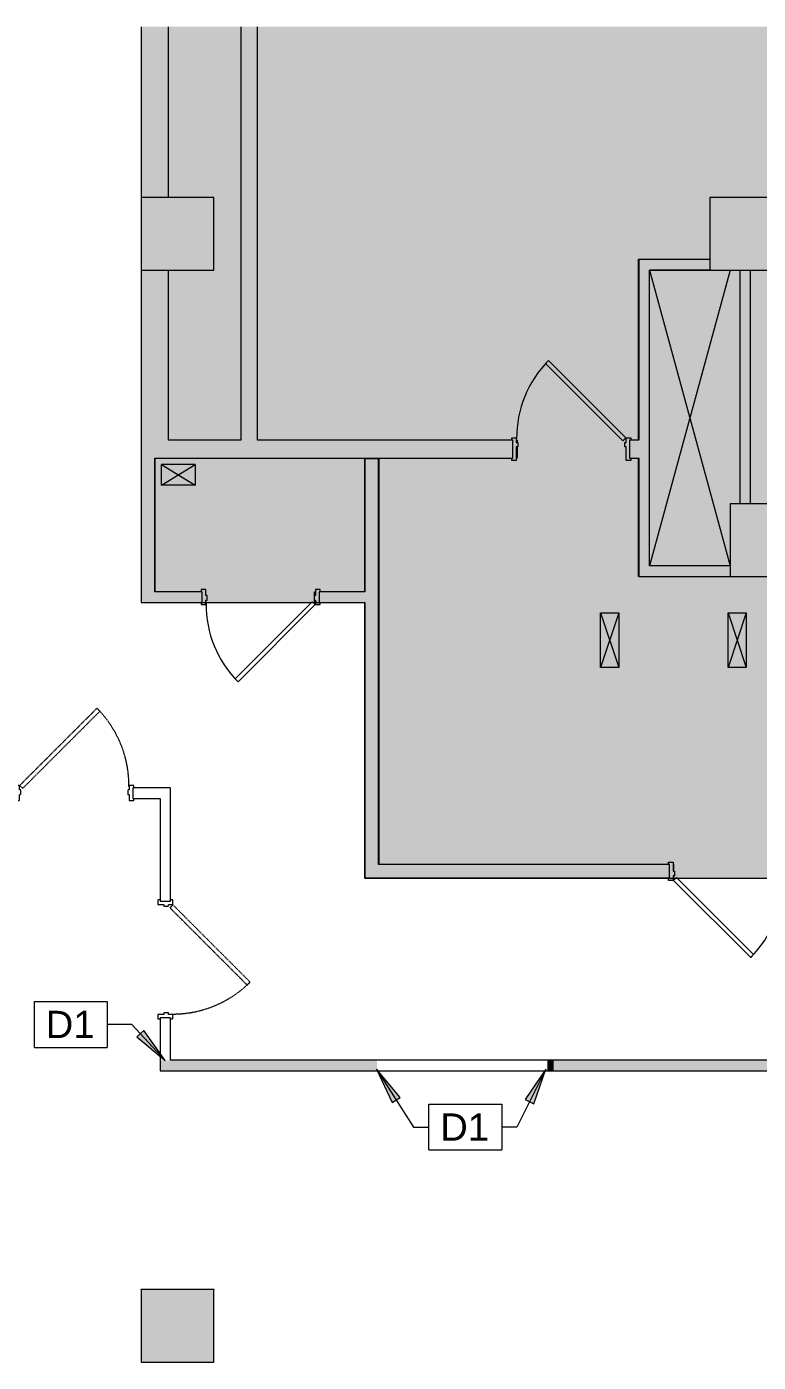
# Model space of a CAD drawing. Header units: inches. Extents: x 0 to 1865, y 0 to 1094.
# Drawn here: x 791.3 to 1032.5, y 653.4 to 1093.8 of the extents above; entities that cross this region are included whole.
import ezdxf

# ---------------------------------------------------------------- set-up
doc = ezdxf.new("R2010")
doc.units = ezdxf.units.IN
doc.header["$MEASUREMENT"] = 0
doc.linetypes.add('Demolished', pattern=[0.1875, 0.125, -0.0625])
for name, color, linetype, lineweight in [('A-ANNO-KEYN', 231, 'Continuous', 9), ('A-DETL', 90, 'Continuous', 9), ('A-DETL-GENF', 92, 'Continuous', 9), ('A-DOOR', 31, 'Continuous', 13), ('A-WALL', 113, 'Continuous', 13), ('A-WALL-PATT', 111, 'Continuous', 13), ('B-CL', 7, 'Continuous', 9), ('CORE', 7, 'Continuous', 9), ('I-WALL', 2, 'Continuous', 13), ('S-COLS', 52, 'Continuous', 13), ('Victor Bldg - 5th Floor_LINK_dwg', 8, 'Continuous', 9)]:
    doc.layers.add(name, color=color, linetype=linetype, lineweight=lineweight)
doc.styles.add('Arial', font='arial.ttf', dxfattribs={"height": 9})

# ---------------------------------------------------------------- blocks, each defined once
blk = doc.blocks.new('Victor Bldg - 5th Floor_LINK_dwg-6972324-Level XX  DEMOLITION')
at = {"layer": 'B-CL'}
blk.add_line((829, 677.43), (829, 677.5), dxfattribs=at)
at = {"layer": 'B-CL', "flags": 128}
blk.add_lwpolyline([(829, 677.5), (853, 677.5), (853, 677.43)], dxfattribs=at)
at = {"layer": 'CORE'}
for p, q in [((1016.5, 1013.5), (996.62, 1013.5)), ((833.62, 907.5), (833.62, 951.5)), ((902.75, 907.5), (902.75, 951.5)), ((846.86, 949.5), (835.69, 949.5)), ((980.5, 900.5), (986.5, 882.5)), ((1022.5, 900.5), (1028.5, 882.5)), ((988.23, 813), (997.23, 813))]:
    blk.add_line(p, q, dxfattribs=at)
at = {"layer": 'CORE', "flags": 128}
for points in [[(993, 957.5), (993, 1017.13), (1016.5, 1017.13)], [(1023.22, 1013.5), (996.62, 916), (996.62, 1013.5), (1023.22, 916)], [(952.68, 957.5), (953, 957.5), (953, 956.75)], [(829, 951.5), (829, 904), (829.06, 904)], [(907.38, 951.5), (907.38, 817.63), (1002.88, 817.63)], [(953, 955.25), (953, 951.5), (952.68, 951.5)], [(993.06, 912.5), (993, 912.5), (993, 951.5)], [(835.69, 942.65), (846.86, 949.5), (846.86, 942.65), (835.69, 942.65), (835.69, 949.5), (846.86, 942.65)], [(886.19, 906.25), (886.19, 907.5), (886.56, 907.5)], [(886.56, 904), (886.19, 904), (886.19, 904.75)], [(1002.88, 813), (902.75, 813), (902.75, 904)], [(986.5, 900.5), (980.5, 882.5), (980.5, 900.5), (986.5, 900.5), (986.5, 882.5), (980.5, 882.5)], [(1028.5, 900.5), (1022.5, 882.5), (1022.5, 900.5), (1028.5, 900.5), (1028.5, 882.5), (1022.5, 882.5)], [(1004.38, 817.63), (1004.5, 817.63), (1004.5, 815.31)], [(1004.5, 813.81), (1004.5, 813), (1004.38, 813)]]:
    blk.add_lwpolyline(points, dxfattribs=at)
blk = doc.blocks.new('Concrete-Rectangular-Column - 24_ X 24_-6973359-Level XX  DEMOLITION')
at = {"layer": 'S-COLS', "lineweight": 9}
blk.add_hatch(color=7, dxfattribs=at).paths.add_polyline_path([(12, -12), (12, 12), (-12, 12), (-12, -12)], flags=0)
at = {"layer": 'S-COLS', "color": 8, "lineweight": 20}
for p, q in [((12, 12), (-12, 12)), ((-12, 12), (-12, -12)), ((12, -12), (12, 12)), ((-12, -12), (12, -12))]:
    blk.add_line(p, q, dxfattribs=at)
blk = doc.blocks.new('Door - Single - Solid Door-6976076-Level XX  DEMOLITION')
at = {"layer": 'A-DOOR'}
h = blk.add_hatch(color=10, dxfattribs=at)
h.paths.add_polyline_path([(-15.63, 2.59), (-15.63, 1.84), (-15.26, 1.84), (-15.26, -1.66), (-15.63, -1.66), (-15.63, -2.41), (-14.13, -2.41), (-14.13, -0.41), (-13.63, -0.41), (-13.63, 1.09), (-14.13, 1.09), (-14.13, 2.59), (-15.26, 2.59)], flags=0)
h.paths.add_polyline_path([(23.24, 2.59), (22.12, 2.59), (22.12, 1.09), (21.62, 1.09), (21.62, -0.41), (22.12, -0.41), (22.12, -2.41), (23.62, -2.41), (23.62, -1.66), (23.24, -1.66), (23.24, 1.84), (23.62, 1.84), (23.62, 2.59)], flags=0)
at = {"layer": 'A-DOOR', "color": 8, "lineweight": 20}
for p, q in [((-14.01, 2.59), (11.45, 28.04)), ((12.42, 27.07), (-13.03, 1.62)), ((11.45, 28.04), (12.42, 27.07)), ((-15.63, 2.59), (-15.63, 1.84)), ((-14.13, 2.59), (-15.63, 2.59)), ((-14.13, 1.09), (-14.13, 2.59)), ((-13.63, 1.09), (-14.13, 1.09)), ((-13.03, 1.62), (-14.01, 2.59)), ((-13.63, -0.41), (-13.63, 1.09)), ((22.12, 1.09), (21.62, 1.09)), ((21.62, 1.09), (21.62, -0.41)), ((23.62, 2.59), (22.12, 2.59)), ((22.12, 2.59), (22.12, 1.09)), ((23.62, 1.84), (23.62, 2.59)), ((-15.63, -1.66), (-15.63, -2.41)), ((-15.63, -2.41), (-14.13, -2.41)), ((-14.13, -2.41), (-14.13, -0.41)), ((-14.13, -0.41), (-13.63, -0.41)), ((21.62, -0.41), (22.12, -0.41)), ((22.12, -0.41), (22.12, -2.41)), ((22.12, -2.41), (23.62, -2.41)), ((23.62, -2.41), (23.62, -1.66))]:
    blk.add_line(p, q, dxfattribs=at)
at = {"layer": 'A-DOOR', "lineweight": 9}
blk.add_arc((-14.01, 2.59), 36, 359.5, 45, dxfattribs=at)
blk = doc.blocks.new('Door - Single - Solid Door-6981551-Level XX  DEMOLITION')
at = {"layer": 'A-DOOR'}
h = blk.add_hatch(color=10, dxfattribs=at)
h.paths.add_polyline_path([(22.12, 3.66), (22.12, -0.84), (21.62, -0.84), (21.62, -2.34), (22.12, -2.34), (22.12, -3.84), (23.62, -3.84), (23.62, -3.09), (23.24, -3.09), (23.24, 2.91), (23.62, 2.91), (23.62, 3.66), (23.24, 3.66)], flags=0)
h.paths.add_polyline_path([(-14.13, 3.66), (-15.63, 3.66), (-15.63, 2.91), (-15.26, 2.91), (-15.26, -3.09), (-15.63, -3.09), (-15.63, -3.84), (-14.13, -3.84), (-14.13, -2.34), (-13.63, -2.34), (-13.63, -0.84), (-14.13, -0.84), (-14.13, 2.91)], flags=0)
at = {"layer": 'A-DOOR', "color": 8, "lineweight": 20}
for p, q in [((-15.63, 3.66), (-14.13, 3.66)), ((-15.63, 2.91), (-15.63, 3.66)), ((-14.13, 3.66), (-14.13, -0.84)), ((22.12, 3.66), (23.62, 3.66)), ((22.12, -0.84), (22.12, 3.66)), ((23.62, 3.66), (23.62, 2.91)), ((-15.63, -3.84), (-15.63, -3.09)), ((-14.13, -3.84), (-15.63, -3.84)), ((-14.13, -0.84), (-13.63, -0.84)), ((-14.13, -2.34), (-14.13, -3.84)), ((-13.63, -2.34), (-14.13, -2.34)), ((-13.03, -2.87), (-14.01, -3.84)), ((-14.01, -3.84), (11.45, -29.29)), ((-13.63, -0.84), (-13.63, -2.34)), ((12.42, -28.32), (-13.03, -2.87)), ((21.62, -0.84), (22.12, -0.84)), ((21.62, -2.34), (21.62, -0.84)), ((22.12, -2.34), (21.62, -2.34)), ((22.12, -3.84), (22.12, -2.34)), ((23.62, -3.84), (22.12, -3.84)), ((23.62, -3.09), (23.62, -3.84)), ((11.45, -29.29), (12.42, -28.32))]:
    blk.add_line(p, q, dxfattribs=at)
at = {"layer": 'A-DOOR', "lineweight": 9}
blk.add_arc((-14.01, -3.84), 36, 315, 0.5, dxfattribs=at)
blk = doc.blocks.new('Door - Single - Solid Door-6981590-Level XX  DEMOLITION')
at = {"layer": 'A-DOOR'}
h = blk.add_hatch(color=10, dxfattribs=at)
h.paths.add_polyline_path([(-15.63, -3.09), (-14.13, -3.09), (-14.13, -1.59), (-13.63, -1.59), (-13.63, -0.09), (-14.13, -0.09), (-14.13, 2.91), (-15.63, 2.91), (-15.63, 2.16), (-15.26, 2.16), (-15.26, -2.34), (-15.63, -2.34)], flags=0)
h.paths.add_polyline_path([(23.62, -3.09), (23.62, -2.34), (23.24, -2.34), (23.24, 2.16), (23.62, 2.16), (23.62, 2.91), (22.12, 2.91), (22.12, -0.09), (21.62, -0.09), (21.62, -1.59), (22.12, -1.59), (22.12, -3.09), (23.24, -3.09)], flags=0)
at = {"layer": 'A-DOOR', "color": 8, "lineweight": 20}
for p, q in [((-15.63, 2.91), (-14.13, 2.91)), ((-15.63, 2.16), (-15.63, 2.91)), ((-14.13, 2.91), (-14.13, -0.09)), ((22.12, 2.91), (23.62, 2.91)), ((22.12, -0.09), (22.12, 2.91)), ((23.62, 2.91), (23.62, 2.16)), ((-15.63, -3.09), (-15.63, -2.34)), ((-14.13, -3.09), (-15.63, -3.09)), ((-14.13, -0.09), (-13.63, -0.09)), ((-14.13, -1.59), (-14.13, -3.09)), ((-13.63, -1.59), (-14.13, -1.59)), ((-13.03, -2.12), (-14.01, -3.09)), ((-14.01, -3.09), (11.45, -28.54)), ((-13.63, -0.09), (-13.63, -1.59)), ((12.42, -27.57), (-13.03, -2.12)), ((21.62, -0.09), (22.12, -0.09)), ((21.62, -1.59), (21.62, -0.09)), ((22.12, -1.59), (21.62, -1.59)), ((22.12, -3.09), (22.12, -1.59)), ((23.62, -3.09), (22.12, -3.09)), ((23.62, -2.34), (23.62, -3.09)), ((11.45, -28.54), (12.42, -27.57))]:
    blk.add_line(p, q, dxfattribs=at)
at = {"layer": 'A-DOOR', "lineweight": 9}
blk.add_arc((-14.01, -3.09), 36, 315, 0.5, dxfattribs=at)
blk = doc.blocks.new('Door - Single - Solid Door-7704584-Level XX  DEMOLITION')
at = {"layer": 'A-DOOR', "color": 50, "linetype": 'Demolished', "lineweight": 20}
for p, q in [((-14.01, 2.59), (11.45, 28.04)), ((12.42, 27.07), (-13.03, 1.62)), ((11.45, 28.04), (12.42, 27.07)), ((-15.63, 2.59), (-15.63, 1.84)), ((-14.13, 2.59), (-15.63, 2.59)), ((-14.13, 1.09), (-14.13, 2.59)), ((-13.63, 1.09), (-14.13, 1.09)), ((-13.03, 1.62), (-14.01, 2.59)), ((-13.63, -0.41), (-13.63, 1.09)), ((22.12, 1.09), (21.62, 1.09)), ((21.62, 1.09), (21.62, -0.41)), ((23.62, 2.59), (22.12, 2.59)), ((22.12, 2.59), (22.12, 1.09)), ((23.62, 1.84), (23.62, 2.59)), ((-15.63, -1.66), (-15.63, -2.41)), ((-15.63, -2.41), (-14.13, -2.41)), ((-14.13, -2.41), (-14.13, -0.41)), ((-14.13, -0.41), (-13.63, -0.41)), ((21.62, -0.41), (22.12, -0.41)), ((22.12, -0.41), (22.12, -2.41)), ((22.12, -2.41), (23.62, -2.41)), ((23.62, -2.41), (23.62, -1.66))]:
    blk.add_line(p, q, dxfattribs=at)
at = {"layer": 'A-DOOR', "color": 7, "linetype": 'Demolished', "lineweight": 9}
blk.add_arc((-14.01, 2.59), 36, 359.5, 45, dxfattribs=at)
blk = doc.blocks.new('Keynote Tag - Keynote Number - Boxed-135510-Level XX  DEMOLITION')
at = {"layer": 'A-ANNO-KEYN'}
for p, q in [((-0.125, -0.0792), (-0.125, 0.0781)), ((-0.125, 0.0781), (0.125, 0.0781)), ((0.125, 0.0781), (0.125, -0.0792)), ((-0.125, -0.0792), (0.125, -0.0792))]:
    blk.add_line(p, q, dxfattribs=at)

msp = doc.modelspace()

# ---------------------------------------------------------------- hatches: boundary and pattern name
at = {"layer": 'A-ANNO-KEYN'}
for points in [[(836.95, 752.96), (829.97, 762.85), (827.65, 760.71)], [(906.63, 750.04), (911.76, 739.08), (914.42, 740.78)], [(962.42, 750.04), (955.64, 740.02), (958.46, 738.6)]]:
    msp.add_hatch(color=256, dxfattribs=at).paths.add_polyline_path(points, flags=0)
at = {"layer": 'A-DETL-GENF'}
h = msp.add_hatch(color=254, dxfattribs=at)
h.paths.add_polyline_path([(1863, 15.5), (1864.71, 15.5), (1864.71, 749.5), (1858.12, 749.5), (1858.12, 714.25), (1805.94, 714.25), (1805.94, 677.43), (1813, 677.43), (1813, 653.43), (1805.94, 653.43), (1805.94, 409.5), (1645.06, 409.5), (1645.06, 27.5), (1683, 27.5), (1683, 15.5), (1738, 15.5), (1738, 27.5), (1744, 27.5), (1744, 15.5), (1799, 15.5), (1799, 27.5), (1819, 27.5), (1819, 41.5), (1843, 41.5), (1843, 27.5), (1863, 27.5)], flags=0)
h.paths.add_polyline_path([(1803.89, 293.5), (1789, 293.5), (1789, 317.5), (1813, 317.5), (1813, 293.5), (1805.94, 293.5)], flags=0)
h.paths.add_polyline_path([(1491.69, 813), (1491.69, 1093.8), (1321.5, 1093.8), (1321.5, 1013.5), (1323.88, 1013.5), (1323.88, 1014.25), (1325.38, 1014.25), (1325.38, 1012.75), (1325.88, 1012.75), (1325.88, 1011.25), (1325.38, 1011.25), (1325.38, 1008.5), (1361.63, 1008.5), (1361.63, 1011.25), (1361.13, 1011.25), (1361.13, 1012.75), (1361.63, 1012.75), (1361.63, 1014.25), (1363.13, 1014.25), (1363.13, 1013.5), (1381.5, 1013.5), (1381.5, 1064.75), (1383, 1064.75), (1383, 1064.41), (1391, 1064.41), (1391, 1039), (1407, 1039), (1407, 1034.5), (1464.5, 1034.5), (1464.5, 1037), (1485, 1037), (1485, 1064.41), (1491.5, 1064.41), (1491.5, 1001.5), (1485, 1001.5), (1485, 1029), (1464.5, 1029), (1464.5, 1030.5), (1407, 1030.5), (1407, 1027), (1391, 1027), (1391, 930.5), (1485, 930.5), (1485, 959.5), (1491.5, 959.5), (1491.5, 897.5), (1485, 897.5), (1485, 926.5), (1395, 926.5), (1395, 906.5), (1391, 906.5), (1391, 826.5), (1485, 826.5), (1485, 855.5), (1491.5, 855.5), (1491.5, 813)], flags=0)
h.paths.add_polyline_path([(1488.25, 813), (1488.5, 813), (1488.5, 814.5), (1488.25, 814.5), (1488.25, 813.5)], flags=0)
h.paths.add_polyline_path([(1286.63, 813), (1286.63, 814.75), (1286.13, 814.75), (1286.13, 816.25), (1286.63, 816.25), (1286.63, 817.75), (1288.13, 817.75), (1288.13, 817), (1290.75, 817), (1290.75, 856.63), (1295.88, 856.63), (1295.88, 865.13), (1290.75, 865.13), (1290.75, 912.38), (1294.25, 912.38), (1294.25, 868.63), (1318, 868.63), (1318, 912.38), (1315.44, 912.38), (1315.44, 912.5), (993.06, 912.5), (993.06, 951.5), (990.43, 951.5), (990.43, 950.75), (988.93, 950.75), (988.93, 955.25), (988.43, 955.25), (988.43, 956.75), (988.93, 956.75), (988.93, 958.25), (990.43, 958.25), (990.43, 957.5), (993.06, 957.5), (993.06, 1017.06), (1016.5, 1017.06), (1016.5, 1037.5), (1036, 1037.5), (1036, 1093.8), (867.44, 1093.8), (867.44, 957.5), (951.18, 957.5), (951.18, 958.25), (952.68, 958.25), (952.68, 956.75), (953.18, 956.75), (953.18, 955.25), (952.68, 955.25), (952.68, 950.75), (951.18, 950.75), (951.18, 951.5), (833.56, 951.5), (833.56, 907.5), (848.81, 907.5), (848.81, 908.25), (850.31, 908.25), (850.31, 906.25), (850.81, 906.25), (850.81, 904.75), (850.31, 904.75), (850.31, 904), (886.56, 904), (886.56, 904.75), (886.06, 904.75), (886.06, 906.25), (886.56, 906.25), (886.56, 908.25), (888.06, 908.25), (888.06, 907.5), (902.81, 907.5), (902.81, 951.31), (907.31, 951.31), (907.31, 817.56), (1002.88, 817.56), (1002.88, 818.31), (1004.38, 818.31), (1004.38, 815.31), (1004.88, 815.31), (1004.88, 813.81), (1004.38, 813.81), (1004.38, 813), (1040.63, 813), (1040.63, 813.81), (1040.13, 813.81), (1040.13, 815.31), (1040.63, 815.31), (1040.63, 818.31), (1042.13, 818.31), (1042.13, 817.56), (1052, 817.56), (1052, 813.06), (1042.13, 813.06), (1042.13, 813), (1052.5, 813), (1052.5, 912.38), (1058.5, 912.38), (1058.5, 817), (1248.88, 817), (1248.88, 817.75), (1250.38, 817.75), (1250.38, 816.25), (1250.88, 816.25), (1250.88, 814.75), (1250.38, 814.75), (1250.38, 813), (1286.5, 813)], flags=0)
h.paths.add_polyline_path([(933.06, 813), (1002.88, 813), (1002.88, 813.06), (902.81, 813.06), (902.81, 813), (928.21, 813)], flags=0)
h.paths.add_polyline_path([(1633.75, 813.25), (1633.75, 814.5), (1633.5, 814.5), (1633.5, 813.25)], flags=0)
h.paths.add_polyline_path([(1294.25, 817), (1295.88, 817), (1295.88, 853.13), (1294.25, 853.13), (1294.25, 818.54)], flags=0)
h.paths.add_polyline_path([(1303.1, 817), (1321.5, 817), (1321.5, 865.13), (1299.38, 865.13), (1299.38, 817)], flags=0)
h.paths.add_polyline_path([(1747.65, 817.75), (1864.71, 817.75), (1864.71, 994.5), (1841.99, 994.5), (1841.99, 1002.5), (1843.49, 1002.5), (1843.49, 1093.8), (1737.13, 1093.8), (1737.13, 932.5), (1737.25, 932.5), (1737.25, 924.5), (1737.13, 924.5), (1737.13, 826.5), (1737.06, 826.5), (1737.06, 817.75)], flags=0)
h.paths.add_polyline_path([(1710.5, 817.75), (1710.5, 826.5), (1730.63, 826.5), (1730.63, 924.5), (1710.5, 924.5), (1710.5, 926.5), (1657.5, 926.5), (1657.5, 924.5), (1637, 924.5), (1637, 897.5), (1630.5, 897.5), (1630.5, 855.5), (1637, 855.5), (1637, 826.5), (1657.5, 826.5), (1657.5, 817.75)], flags=0)
h.paths.add_polyline_path([(1321.5, 912.38), (1321.5, 927.56), (1321.44, 927.56), (1321.44, 912.38)], flags=0)
h.paths.add_polyline_path([(996.56, 916), (1023.22, 916), (1023.22, 936.5), (1026.38, 936.5), (1026.38, 1013.5), (1016.5, 1013.5), (1016.5, 1013.56), (996.56, 1013.56), (996.56, 927.4)], flags=0)
h.paths.add_polyline_path([(1291.79, 924.5), (1315.44, 924.5), (1315.42, 924.56), (1257.19, 924.56), (1257.19, 956.69), (1213, 956.69), (1213, 924.5), (1279.4, 924.5)], flags=0)
h.paths.add_polyline_path([(1095, 924.5), (1208, 924.5), (1208, 932.5), (1047.22, 932.5), (1047.22, 924.5), (1090, 924.5)], flags=0)
h.paths.add_polyline_path([(1317.25, 927.56), (1318, 927.56), (1318, 927.94), (1317.25, 927.94), (1317.25, 929.44), (1318.75, 929.44), (1318.75, 929.94), (1320.25, 929.94), (1320.25, 929.44), (1321.5, 929.44), (1321.5, 965.69), (1320.25, 965.69), (1320.25, 965.19), (1318.75, 965.19), (1318.75, 965.69), (1317.25, 965.69), (1317.25, 967.19), (1318, 967.19), (1318, 1004.12), (1261, 1004.12), (1261, 1009.12), (1318, 1009.12), (1318, 1066.12), (1042, 1066.12), (1042, 936.5), (1090, 936.5), (1090, 960.5), (1095, 960.5), (1095, 936.5), (1208, 936.5), (1208, 960.69), (1261.19, 960.69), (1261.19, 927.56), (1316.5, 927.56)], flags=0)
h.paths.add_polyline_path([(1710.5, 930.5), (1710.5, 932.5), (1730.63, 932.5), (1730.63, 1093.8), (1630.5, 1093.8), (1630.5, 1064.5), (1637, 1064.5), (1637, 1001.5), (1630.5, 1001.5), (1630.5, 959.5), (1637, 959.5), (1637, 932.5), (1657.5, 932.5), (1657.5, 930.5), (1698.98, 930.5)], flags=0)
h.paths.add_polyline_path([(1033.03, 936.5), (1038.5, 936.5), (1038.5, 1013.5), (1029.88, 1013.5), (1029.88, 936.5)], flags=0)
h.paths.add_polyline_path([(838, 957.5), (861.94, 957.5), (861.94, 1093.8), (838, 1093.8), (838, 1037.5), (853, 1037.5), (853, 1013.5), (838, 1013.5)], flags=0)
h.paths.add_polyline_path([(1847.99, 1002.5), (1864.71, 1002.5), (1864.71, 1045.5), (1847.99, 1045.5), (1847.99, 1026.5)], flags=0)
h.paths.add_polyline_path([(517.14, 1017), (765, 1017), (765, 1093.8), (12, 1093.8), (12, 1064.5), (34.13, 1064.5), (34.13, 1017), (493.14, 1017), (493.14, 1037.5), (517.14, 1037.5)], flags=0)
h.paths.add_polyline_path([(1847.99, 1052), (1864.71, 1052), (1864.71, 1093.8), (1847.99, 1093.8)], flags=0)
h.paths.add_polyline_path([(1279.4, 1070.12), (1318, 1070.12), (1318, 1080.12), (1042, 1080.12), (1042, 1070.12), (1189.27, 1070.12)], flags=0)
h.paths.add_polyline_path([(1159.23, 1084.12), (1318, 1084.12), (1318, 1093.8), (1042, 1093.8), (1042, 1084.12), (1042.56, 1084.12)], flags=0)
at = {"layer": 'A-WALL-PATT', "lineweight": 9}
for points in [[(838, 1037.5), (838, 1093.8), (829, 1093.8), (829, 1037.5)], [(861.94, 957.5), (867.44, 957.5), (867.44, 1093.8), (861.94, 1093.8)], [(829, 951.5), (838, 951.5), (838, 1013.5), (829, 1013.5), (829, 956.17)], [(993.06, 1013.56), (1016.5, 1013.56), (1016.5, 1017.06), (993.06, 1017.06)], [(993.06, 912.5), (996.56, 912.5), (996.56, 1013.56), (993.06, 1013.56), (993.06, 916)], [(1026.38, 936.5), (1029.88, 936.5), (1029.88, 1013.5), (1026.38, 1013.5), (1026.38, 938.93)], [(829.06, 904), (833.56, 904), (833.56, 951.5), (829.06, 951.5)], [(902.81, 817.56), (907.31, 817.56), (907.31, 951.31), (902.81, 951.31), (902.81, 817.77)], [(996.56, 912.5), (1023.22, 912.5), (1023.22, 916), (996.56, 916)], [(835.25, 749.5), (906.81, 749.5), (906.81, 753), (835.25, 753)], [(963.06, 749.5), (964.81, 749.5), (964.81, 753), (963.06, 753), (963.06, 751)], [(1286.5, 749.5), (1462.13, 749.5), (1462.13, 753), (964.81, 753), (964.81, 749.5), (1260.07, 749.5)]]:
    msp.add_hatch(color=7, dxfattribs=at).paths.add_polyline_path(points, flags=0)
h = msp.add_hatch(color=7, dxfattribs=at)
h.paths.add_polyline_path([(993.06, 951.5), (993.06, 957.5), (990.06, 957.5), (990.06, 951.5)], flags=0)
h.paths.add_polyline_path([(886.44, 951.5), (951.56, 951.5), (951.56, 957.5), (838, 957.5), (838, 951.5), (860.01, 951.5)], flags=0)
h = msp.add_hatch(color=7, dxfattribs=at)
h.paths.add_polyline_path([(902.81, 904), (902.81, 907.5), (887.69, 907.5), (887.69, 904), (902.45, 904)], flags=0)
h.paths.add_polyline_path([(849.19, 904), (849.19, 907.5), (833.56, 907.5), (833.56, 904), (846.6, 904)], flags=0)
h = msp.add_hatch(color=7, dxfattribs=at)
h.paths.add_polyline_path([(1041.75, 813.06), (1052, 813.06), (1052, 817.56), (1041.75, 817.56), (1041.75, 817)], flags=0)
h.paths.add_polyline_path([(964.81, 813.06), (1003.25, 813.06), (1003.25, 817.56), (902.81, 817.56), (902.81, 813.06), (963.06, 813.06)], flags=0)

# ---------------------------------------------------------------- linework, layer by layer
at = {"layer": 'A-ANNO-KEYN'}
for p, q in [((826.01, 764.82), (817.87, 764.82)), ((836.95, 752.96), (826.01, 764.82)), ((829.97, 762.85), (827.65, 760.71)), ((836.95, 752.96), (829.97, 762.85)), ((827.65, 760.71), (836.95, 752.96)), ((906.63, 750.04), (911.76, 739.08)), ((914.42, 740.78), (906.63, 750.04)), ((906.63, 750.04), (918.81, 730.98)), ((962.42, 750.04), (952.88, 730.99)), ((962.42, 750.04), (955.64, 740.02)), ((958.46, 738.6), (962.42, 750.04)), ((911.76, 739.08), (914.42, 740.78)), ((955.64, 740.02), (958.46, 738.6)), ((918.81, 730.98), (923.92, 730.98)), ((952.88, 730.99), (947.92, 730.99))]:
    msp.add_line(p, q, dxfattribs=at)
at = {"layer": 'A-DETL'}
for p, q in [((829.06, 1093.8), (829.06, 904)), ((829.06, 904), (902.81, 904)), ((902.81, 904), (902.81, 813)), ((902.81, 813), (1321.5, 813))]:
    msp.add_line(p, q, dxfattribs=at)
at = {"layer": 'A-WALL', "color": 10, "linetype": 'Demolished'}
for p, q in [((964.81, 753), (963.06, 753)), ((963.06, 749.5), (964.81, 749.5))]:
    msp.add_line(p, q, dxfattribs=at)
at = {"layer": 'I-WALL', "color": 8, "lineweight": 20}
for p, q in [((829, 1093.8), (829, 1037.5)), ((838, 1037.5), (838, 1093.8)), ((861.94, 1093.8), (861.94, 957.5)), ((867.44, 957.5), (867.44, 1093.8)), ((829, 1013.5), (829, 951.5)), ((838, 957.5), (838, 1013.5)), ((1016.5, 1017.06), (993.06, 1017.06)), ((993.06, 1017.06), (993.06, 957.5)), ((996.56, 1013.56), (1016.5, 1013.56)), ((996.56, 916), (996.56, 1013.56)), ((1026.38, 1013.5), (1026.38, 936.5)), ((1029.88, 936.5), (1029.88, 1013.5)), ((861.94, 957.5), (838, 957.5)), ((951.56, 957.5), (867.44, 957.5)), ((951.56, 951.5), (951.56, 957.5)), ((993.06, 957.5), (990.06, 957.5)), ((990.06, 957.5), (990.06, 951.5)), ((829, 951.5), (829.06, 951.5)), ((829.06, 951.5), (829.06, 904)), ((833.56, 951.5), (951.56, 951.5)), ((833.56, 907.5), (833.56, 951.5)), ((907.31, 951.31), (902.81, 951.31)), ((902.81, 951.31), (902.81, 907.5)), ((907.31, 817.56), (907.31, 951.31)), ((990.06, 951.5), (993.06, 951.5)), ((993.06, 951.5), (993.06, 912.5)), ((1023.22, 916), (996.56, 916)), ((993.06, 912.5), (1023.22, 912.5)), ((849.19, 907.5), (833.56, 907.5)), ((849.19, 904), (849.19, 907.5)), ((902.81, 907.5), (887.69, 907.5)), ((887.69, 907.5), (887.69, 904)), ((829.06, 904), (849.19, 904)), ((887.69, 904), (902.81, 904)), ((902.81, 904), (902.81, 813.06)), ((1003.25, 817.56), (907.31, 817.56)), ((1003.25, 813.06), (1003.25, 817.56)), ((902.81, 813.06), (1003.25, 813.06)), ((835.25, 749.5), (1462.13, 749.5)), ((1462.13, 753), (838.75, 753)), ((963.06, 753), (963.06, 749.5))]:
    msp.add_line(p, q, dxfattribs=at)
at = {"layer": 'I-WALL', "color": 50, "linetype": 'Demolished', "lineweight": 20}
for p, q in [((838.75, 842.87), (826.25, 842.87)), ((826.25, 842.87), (826.25, 839.37)), ((838.75, 805.5), (838.75, 842.87)), ((826.25, 839.37), (835.25, 839.37)), ((835.25, 839.37), (835.25, 805.5)), ((835.25, 805.5), (838.75, 805.5)), ((835.25, 767), (835.25, 749.5)), ((838.75, 767), (835.25, 767)), ((838.75, 753), (838.75, 767)), ((964.81, 749.5), (964.81, 753))]:
    msp.add_line(p, q, dxfattribs=at)

# ---------------------------------------------------------------- block references
at = {"layer": 'A-ANNO-KEYN', "xscale": 95.99999999999994, "yscale": 95.99999999999994, "zscale": 95.99999999999994}
for p in [(805.87, 764.87), (935.92, 731.04), (935.92, 731.03)]:
    msp.add_blockref('Keynote Tag - Keynote Number - Boxed-135510-Level XX  DEMOLITION', p, dxfattribs=at)
at = {"layer": 'A-DOOR', "rotation": 180}
for name, p in [('Door - Single - Solid Door-6981551-Level XX  DEMOLITION', (974.8, 954.41)), ('Door - Single - Solid Door-6976076-Level XX  DEMOLITION', (872.43, 905.84))]:
    msp.add_blockref(name, p, dxfattribs=at)
at = {"layer": 'A-DOOR', "color": 7, "linetype": 'Demolished', "lineweight": 9}
msp.add_blockref('Door - Single - Solid Door-7704584-Level XX  DEMOLITION', (803.01, 841.04), dxfattribs=at)
at = {"layer": 'A-DOOR'}
msp.add_blockref('Door - Single - Solid Door-6981590-Level XX  DEMOLITION', (1018.51, 815.4), dxfattribs=at)
at = {"layer": 'A-DOOR', "color": 7, "linetype": 'Demolished', "lineweight": 9, "rotation": 269.9999999999997}
msp.add_blockref('Door - Single - Solid Door-7704584-Level XX  DEMOLITION', (836.91, 790.24), dxfattribs=at)
at = {"layer": 'S-COLS', "lineweight": 9}
for p in [(841, 1025.5), (1028.5, 1025.5), (1035.22, 924.5), (841, 665.43)]:
    msp.add_blockref('Concrete-Rectangular-Column - 24_ X 24_-6973359-Level XX  DEMOLITION', p, dxfattribs=at)
at = {"layer": 'Victor Bldg - 5th Floor_LINK_dwg', "color": 7}
msp.add_blockref('Victor Bldg - 5th Floor_LINK_dwg-6972324-Level XX  DEMOLITION', (0, 0), dxfattribs=at)

# ---------------------------------------------------------------- texts
at = {"layer": 'A-ANNO-KEYN', "char_height": 9, "width": 19.695, "attachment_point": 1, "style": 'Arial'}
for insert in [(797.58, 769.32), (927.64, 735.49), (927.64, 735.48)]:
    msp.add_mtext('D1', dxfattribs=dict(at, insert=insert))

doc.saveas('drawing.dxf')
